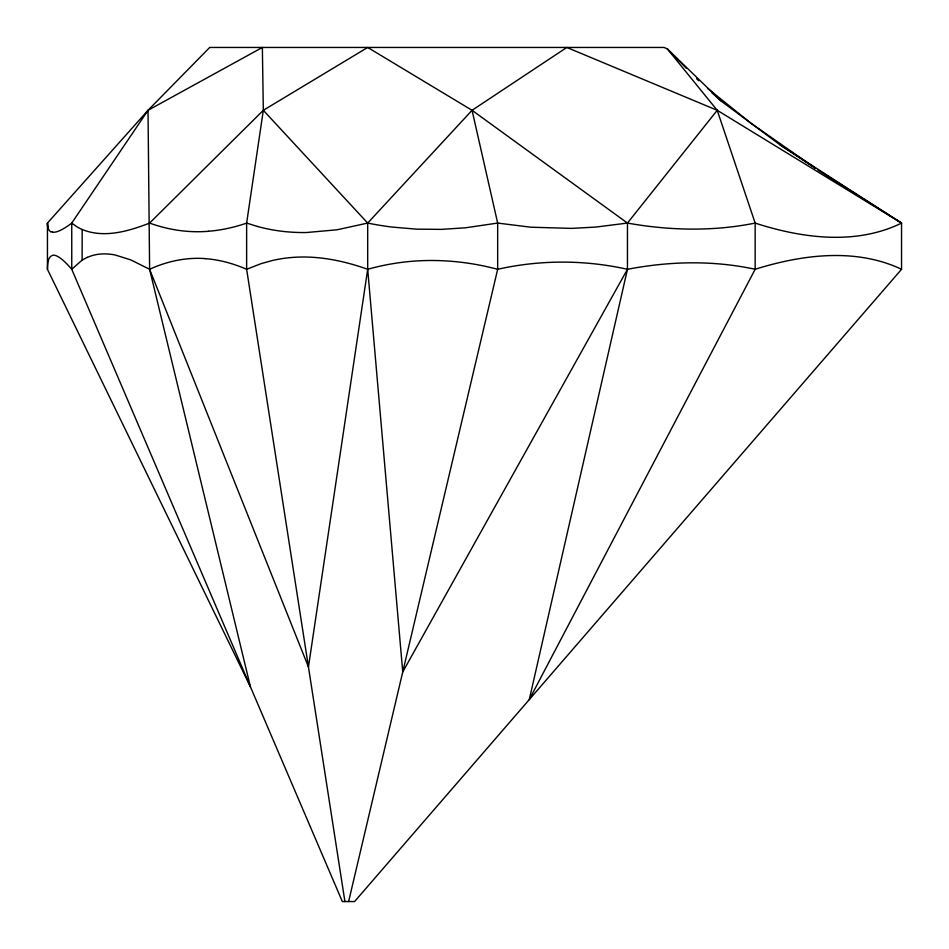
<?xml version="1.0" encoding="UTF-8"?>
<svg xmlns="http://www.w3.org/2000/svg" width="949" height="949" viewBox="0 0 949 949"><rect width="100%" height="100%" fill="white"/><g stroke="black" fill="none" stroke-linecap="round" stroke-linejoin="round"><path stroke-width="1.42" d="M780.102 144.9L901.55 223.074L901.55 269.291L354.582 901.55L342.328 901.55L71.744 269.291L82.124 260.097L82.172 229.504A276.076 106.62 -50.9 0 1 76.75 226.669L71.744 223.074L148.02 110.298L209.729 47.45L664.003 47.45L667.254 48.814L721.525 101.341L780.102 144.9L815.345 168.281M344.914 901.55L246.633 269.291L246.633 223.074L263.324 110.298L262.363 47.45L148.02 110.298L149.61 269.291L250.453 686.862L47.45 269.291C47.747 264.557 47.201 257.203 52.658 255.245A217.665 28.909 65 0 1 71.756 269.314L71.744 223.074M755.167 223.098A506.647 230.049 50.3 0 0 842.866 237.179C863.092 236.431 883.329 232.066 901.55 223.074L717.219 110.298L566.826 47.45L472.056 110.298L367.69 223.074L367.69 269.291L308.449 666.969L149.61 269.291L130.772 259.884L115.078 254.961A195.138 82.919 60.5 0 0 87.344 257.44M717.219 110.298L627.455 223.074L627.455 269.291L529.269 699.627L755.155 269.291L755.155 223.074L717.219 110.298L667.254 48.814L686.471 68.364M348.615 901.55L497.667 269.291L497.667 223.074L472.056 110.298L367.69 47.45L263.324 110.298L149.61 223.074C128.554 231.248 104.153 238.507 82.172 229.504M901.55 269.291C883.258 260.56 863.056 256.384 842.866 255.637A517.632 232.422 -49.4 0 0 755.167 269.267C724.134 262.565 692.046 261.319 660.492 264.463A431 260.346 -42.5 0 0 627.455 269.291L402.744 671.963L367.69 269.291C348.01 262.256 327.334 257.487 306.373 257.037A130.12 105.624 21 0 0 272.316 260.524L261.189 263.608L246.633 269.291A144.794 93.714 49.6 0 0 205.292 258.674M148.02 110.298L47.45 223.074L47.45 269.291M82.124 260.097L87.284 257.321M149.61 269.291C166.929 261.307 186.194 257.167 205.281 258.614M755.155 223.074C721.359 229.931 686.495 230.631 652.295 226.716A447.999 263.798 40.5 0 1 627.455 223.074L595.77 227.072L571.63 228.389L530.788 227.202L497.667 223.074L465.532 227.796L441.19 229.373L416.73 229.16L392.21 227.084A227.025 163.619 10.6 0 1 367.69 223.074L337.014 229.788L306.385 232.529A154.758 114.592 -16.5 0 1 257.582 226.479M208.365 231.295C188.483 232.944 168.329 229.883 149.61 223.074M52.669 232.232L50.76 231.639M627.455 269.291C584.892 259.753 540.23 259.694 497.667 269.291C468.699 261.592 438.402 258.686 408.533 261.604A192.92 157.131 -14.4 0 0 367.69 269.291M257.559 226.503L246.633 223.074M817.777 169.883L901.55 223.074M815.393 168.222L750.813 123.121L707.48 88.269M472.056 110.298L627.455 223.074M711.631 92.539L721.525 101.341M696.59 78.648L698.618 80.701M263.324 110.298L367.69 223.074M246.621 223.134A165.233 99.894 -42.9 0 1 208.389 231.248M71.709 223.134A291.236 34.793 -54.5 0 1 52.717 232.161M50.712 231.71A356.954 42.634 -54.5 0 1 47.497 223.003A359.659 42.966 -54.5 0 0 48.008 227.796"/></g></svg>
